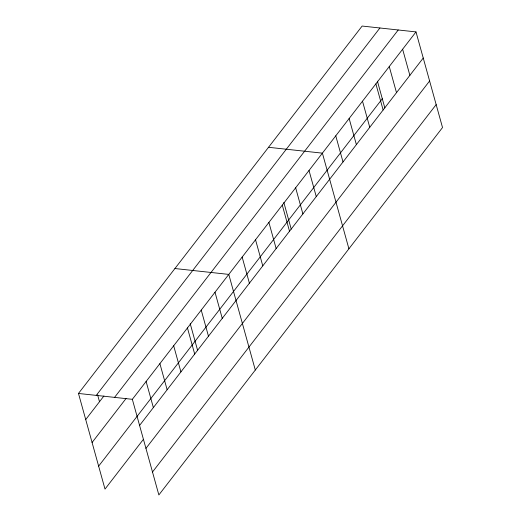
<?xml version="1.0" encoding="UTF-8"?>
<svg xmlns="http://www.w3.org/2000/svg" width="521" height="521" viewBox="0 0 521 521"><rect width="100%" height="100%" fill="white"/><g stroke="black" fill="none" stroke-linecap="round" stroke-linejoin="round"><path stroke-width="0.78" d="M143.379 439.372L105.001 489.089L78.476 393.453L362.141 26.05L415.999 31.911L442.524 127.547L158.859 494.95L132.341 399.314L415.999 31.911M96.255 395.387L379.913 27.984M85.718 419.568L103.926 395.986M114.568 397.38L398.226 29.977M92.08 442.511L126.036 398.532M98.638 466.145L382.297 98.743M139.582 425.436L423.241 58.033M145.945 448.373L429.604 80.97M152.497 472.006L436.162 104.604M268.53 147.293L322.395 153.154L348.914 248.791M174.919 268.536L228.784 274.398L255.303 370.034M78.476 393.453L132.341 399.314M402.629 49.234L409.871 75.35M389.259 66.558L396.501 92.673M377.432 81.204L384.843 107.919M375.882 83.874L383.124 109.99M362.512 101.198L369.754 127.313M349.135 118.514L356.384 144.636M335.765 135.838L343.007 161.953M309.018 170.478L316.26 196.593M295.648 187.801L302.89 213.916M283.828 202.448L291.232 229.162M282.278 205.118L289.52 231.233M268.901 222.441L276.143 248.556M255.531 239.758L262.773 265.879M242.154 257.081L249.403 283.196M215.004 292.248L222.252 318.364M201.23 310.093L208.472 336.208M190.217 323.691L197.628 350.405M187.449 327.937L194.691 354.052M173.675 345.781L180.917 371.896M159.895 363.625L167.137 389.741M146.114 381.47L153.363 407.591M97.583 394.814L99.498 401.724"/></g></svg>
